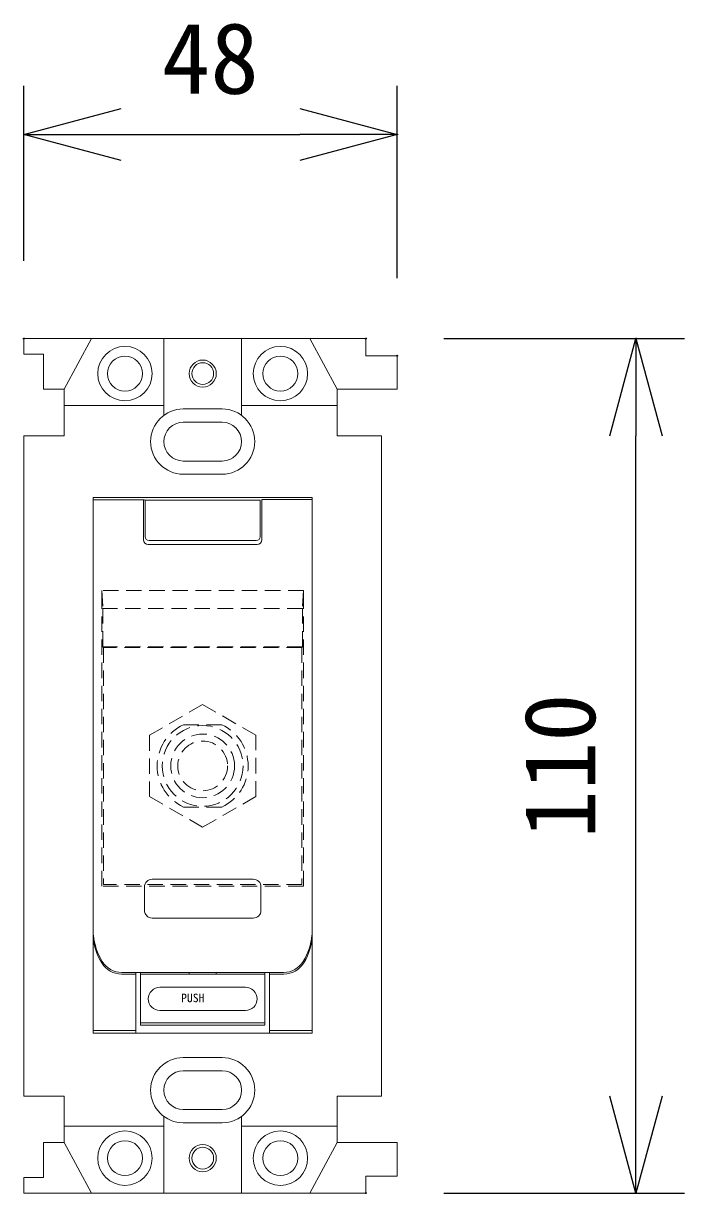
# Model space of a CAD drawing. Units: millimetres, scale not verified. Extents: x -63 to 62, y -56 to 57.
# Drawn here: x -16.7 to 0.31, y 3.53 to 33.66 of the extents above; entities that cross this region are included whole.
import ezdxf
from ezdxf.enums import TextEntityAlignment as Align

# ---------------------------------------------------------------- set-up
doc = ezdxf.new("R2010")
doc.units = ezdxf.units.MM
doc.header["$LTSCALE"] = 0.125
doc.header["$PDMODE"] = 32
doc.header["$PDSIZE"] = 0.025
doc.linetypes.add('USER1', pattern=[4.7625, 3.175, -1.5875])
for name, color, linetype in [('0-0_0', 7, 'Continuous'), ('0-1_Defpoints', 7, 'Continuous'), ('0-6_SUNPO', 7, 'Continuous')]:
    doc.layers.add(name, color=color, linetype=linetype)
doc.layers.add('0-2_GAIKEI', color=1, linetype='Continuous', lineweight=18)
doc.styles.add('ＭＳ ゴシック', font='')
doc.styles.get('ＭＳ ゴシック').set_extended_font_data('MS Gothic')

# ---------------------------------------------------------------- blocks, each defined once
blk = doc.blocks.new('_Open30')
at = {"layer": '0-0_0'}
blk.add_line((0, 0), (-1, 0), dxfattribs=at)
blk.add_lwpolyline([(-1, 0.26795), (0, 0), (-1, -0.26795)], dxfattribs=at)
blk = doc.blocks.new('D2')
at = {"layer": '0-1_Defpoints'}
for p in [(57.4134, 344.2918), (47.8134, 339.0352), (57.4134, 338.5952)]:
    blk.add_point(p, dxfattribs=at)
at = {"layer": '0-6_SUNPO'}
for p, q in [((47.8134, 341.0352), (47.8134, 345.5418)), ((57.4134, 340.5952), (57.4134, 345.5418)), ((50.3134, 344.2918), (54.9134, 344.2918))]:
    blk.add_line(p, q, dxfattribs=at)
at = {"layer": '0-6_SUNPO', "xscale": 2.5, "yscale": 2.5, "rotation": 180}
blk.add_blockref('_Open30', (47.8134, 344.2918), dxfattribs=at)
at = {"layer": '0-6_SUNPO', "xscale": 2.5, "yscale": 2.5}
blk.add_blockref('_Open30', (57.4134, 344.2918), dxfattribs=at)
at = {"layer": '0-6_SUNPO', "style": 'ＭＳ ゴシック'}
blk.add_text('48', height=1.833, dxfattribs=at).set_placement((51.3634, 344.7918), align=Align.BOTTOM_LEFT)
blk = doc.blocks.new('D3')
at = {"layer": '0-1_Defpoints'}
for p in [(56.6134, 339.0352), (63.5611, 339.0352), (56.6134, 317.0352)]:
    blk.add_point(p, dxfattribs=at)
at = {"layer": '0-6_SUNPO'}
for p, q in [((58.6134, 339.0352), (64.8111, 339.0352)), ((63.5611, 319.5352), (63.5611, 336.5352)), ((58.6134, 317.0352), (64.8111, 317.0352))]:
    blk.add_line(p, q, dxfattribs=at)
at = {"layer": '0-6_SUNPO', "xscale": 2.5, "yscale": 2.5}
for p, rotation in [((63.5611, 339.0352), 90), ((63.5611, 317.0352), 270)]:
    blk.add_blockref('_Open30', p, dxfattribs=dict(at, rotation=rotation))
at = {"layer": '0-6_SUNPO', "style": 'ＭＳ ゴシック'}
blk.add_text('110', height=1.833, rotation=90, dxfattribs=at).set_placement((63.0611, 326.1602), align=Align.BOTTOM_LEFT)

msp = doc.modelspace()

# ---------------------------------------------------------------- linework, layer by layer
at = {"layer": '0-2_GAIKEI', "color": 7}
for p, q in [((-16.6872, 25.5414), (-7.8872, 25.5414)), ((-7.8872, 25.1014), (-7.8872, 25.5414)), ((-7.8872, 25.1014), (-7.0872, 25.1014)), ((-7.0872, 25.1014), (-7.0872, 24.2414)), ((-8.6272, 24.2414), (-7.0872, 24.2414)), ((-16.6872, 6.0414), (-16.6872, 23.0414)), ((-7.4872, 6.0414), (-7.4872, 23.0414)), ((-16.6872, 6.0414), (-15.6472, 6.0414)), ((-15.6472, 6.0414), (-15.6472, 4.8414)), ((-7.4872, 6.0414), (-8.6272, 6.0414)), ((-8.6272, 6.0414), (-8.6272, 4.8414)), ((-8.6272, 4.8414), (-7.0872, 4.8414)), ((-7.0872, 3.9814), (-7.0872, 4.8414)), ((-7.8872, 3.9814), (-7.8872, 3.5414)), ((-7.8872, 3.9814), (-7.0872, 3.9814)), ((-16.6872, 3.5414), (-7.8872, 3.5414))]:
    msp.add_line(p, q, dxfattribs=at)
at = {"layer": '0-2_GAIKEI'}
for p, q in [((-15.6472, 24.2414), (-14.9472, 25.5414)), ((-13.0872, 25.5414), (-13.0872, 23.5664)), ((-11.0872, 25.5414), (-11.0872, 23.5664)), ((-8.6272, 24.2414), (-9.3272, 25.5414)), ((-15.6472, 23.8214), (-13.0872, 23.8214)), ((-8.6272, 23.8214), (-11.0872, 23.8214)), ((-11.5872, 23.7314), (-12.5872, 23.7314)), ((-11.5872, 23.3914), (-12.5872, 23.3914)), ((-11.5872, 22.3914), (-12.5872, 22.3914)), ((-12.5872, 22.0514), (-11.5872, 22.0514)), ((-9.2672, 21.4493), (-14.9072, 21.4493)), ((-14.9072, 21.4493), (-14.9072, 7.6614)), ((-14.9072, 21.3935), (-13.5872, 21.3935)), ((-13.6072, 21.3992), (-13.6072, 20.3628)), ((-10.5672, 21.3992), (-10.5672, 20.3628)), ((-10.5672, 21.3992), (-9.2772, 21.3992)), ((-9.2672, 21.4493), (-9.2672, 7.6614)), ((-13.5669, 21.3815), (-13.5669, 20.4414)), ((-10.6074, 21.3815), (-13.5669, 21.3815)), ((-10.6074, 21.3815), (-10.6074, 20.4414)), ((-10.6872, 20.2428), (-13.4872, 20.2428)), ((-13.4669, 20.3414), (-10.7074, 20.3414)), ((-10.7872, 11.6228), (-13.3872, 11.6228)), ((-13.5872, 11.4228), (-13.5872, 10.8228)), ((-10.5872, 11.4228), (-10.5872, 10.8228)), ((-10.7872, 10.6228), (-13.3872, 10.6228)), ((-14.1743, 9.1814), (-13.8072, 9.1814)), ((-10.0096, 9.2228), (-14.1648, 9.2228)), ((-13.8072, 9.2228), (-13.8072, 7.6614)), ((-13.6872, 9.2228), (-13.6872, 7.8614)), ((-10.4872, 9.1814), (-13.6872, 9.1814)), ((-12.4372, 9.1814), (-12.4372, 9.2228)), ((-11.7372, 9.1814), (-11.7372, 9.2228)), ((-10.4872, 9.2228), (-10.4872, 7.8614)), ((-10.3672, 9.2228), (-10.3672, 7.6614)), ((-10, 9.1814), (-10.3672, 9.1814)), ((-13.1872, 8.8414), (-10.9872, 8.8414)), ((-13.1872, 8.2414), (-10.9872, 8.2414)), ((-10.4872, 7.9298), (-13.6872, 7.9298)), ((-13.6872, 7.8614), (-10.4872, 7.8614)), ((-13.8072, 7.7298), (-14.9072, 7.7298)), ((-9.2672, 7.6614), (-14.9072, 7.6614)), ((-9.2672, 7.7298), (-10.3672, 7.7298)), ((-12.5872, 7.0314), (-11.5872, 7.0314)), ((-11.5872, 6.6914), (-12.5872, 6.6914)), ((-13.0872, 3.5414), (-13.0872, 5.5164)), ((-11.5872, 5.6914), (-12.5872, 5.6914)), ((-11.0872, 3.5414), (-11.0872, 5.5164)), ((-15.6472, 5.2614), (-13.0872, 5.2614)), ((-11.5872, 5.3514), (-12.5872, 5.3514)), ((-8.6272, 5.2614), (-11.0872, 5.2614)), ((-15.6472, 4.8414), (-14.9472, 3.5414)), ((-8.6272, 4.8414), (-9.3272, 3.5414))]:
    msp.add_line(p, q, dxfattribs=at)
at = {"layer": '0-2_GAIKEI', "linetype": 'USER1'}
for p, q in [((-14.6844, 19.0533), (-14.6564, 18.5914)), ((-14.6844, 11.4453), (-14.6844, 19.0533)), ((-9.4922, 19.0533), (-14.6844, 19.0533)), ((-9.4922, 19.0533), (-9.5201, 18.5914)), ((-9.4922, 11.4453), (-9.4922, 19.0533)), ((-14.6564, 17.6095), (-14.6564, 18.5914)), ((-9.5201, 18.5914), (-14.6564, 18.5914)), ((-9.5201, 17.6095), (-9.5201, 18.5914)), ((-14.6564, 17.6095), (-14.6383, 17.5914)), ((-9.5201, 17.6095), (-14.6564, 17.6095)), ((-14.6383, 17.5914), (-14.6383, 11.4914)), ((-9.5383, 17.5914), (-14.6383, 17.5914)), ((-9.5201, 17.6095), (-9.5383, 17.5914)), ((-9.5383, 17.5914), (-9.5383, 11.4914)), ((-12.0883, 16.1187), (-13.4543, 15.33)), ((-10.7223, 15.33), (-12.0883, 16.1187)), ((-12.5836, 15.6014), (-11.593, 15.6014)), ((-13.4543, 15.33), (-13.4543, 13.7527)), ((-10.7223, 13.7527), (-10.7223, 15.33)), ((-13.4543, 13.7527), (-12.0883, 12.9641)), ((-12.0883, 12.9641), (-10.7223, 13.7527)), ((-12.5836, 13.4814), (-11.593, 13.4814)), ((-9.5383, 11.4914), (-14.6383, 11.4914)), ((-9.4922, 11.4453), (-14.6844, 11.4453))]:
    msp.add_line(p, q, dxfattribs=at)
at = {"layer": '0-2_GAIKEI', "color": 7}
for points in [[(-16.6872, 25.5414), (-16.6872, 25.1414), (-16.1872, 25.1414)], [(-15.6472, 24.2414), (-16.1872, 24.2414), (-16.1872, 25.1414)], [(-16.6872, 23.0414), (-15.6472, 23.0414), (-15.6472, 24.2414)], [(-7.4872, 23.0414), (-8.6272, 23.0414), (-8.6272, 24.2414)], [(-15.6472, 4.8414), (-16.1872, 4.8414), (-16.1872, 3.9414)], [(-16.6872, 3.5414), (-16.6872, 3.9414), (-16.1872, 3.9414)]]:
    msp.add_lwpolyline(points, dxfattribs=at)
at = {"layer": '0-2_GAIKEI'}
for centre, radius in [((-14.0872, 24.6414), 0.7), ((-10.0872, 24.6414), 0.7), ((-14.0872, 24.6414), 0.45), ((-10.0872, 24.6414), 0.45), ((-12.0872, 24.6414), 0.35), ((-12.0872, 24.6414), 0.28), ((-14.0872, 4.4414), 0.7), ((-10.0872, 4.4414), 0.7), ((-14.0872, 4.4414), 0.45), ((-10.0872, 4.4414), 0.45), ((-12.0872, 4.4414), 0.35), ((-12.0872, 4.4414), 0.28)]:
    msp.add_circle(centre, radius, dxfattribs=at)
at = {"layer": '0-2_GAIKEI', "linetype": 'USER1'}
for radius in [1.04, 0.82, 0.64]:
    msp.add_circle((-12.0883, 14.5414), radius, dxfattribs=at)
at = {"layer": '0-2_GAIKEI'}
for centre, radius, start, end in [((-12.5872, 22.8914), 0.84, 90, 270), ((-11.5872, 22.8914), 0.84, 270, 90), ((-12.5872, 22.8914), 0.5, 90, 270), ((-11.5872, 22.8914), 0.5, 270, 90), ((-13.4872, 20.3628), 0.12, 180, 270), ((-13.4669, 20.4414), 0.1, 180, 270), ((-10.7074, 20.4414), 0.1, 270, 0), ((-10.6872, 20.3628), 0.12, 270, 0), ((-13.3872, 11.4228), 0.2, 90, 180), ((-10.7872, 11.4228), 0.2, 0, 90), ((-13.3872, 10.8228), 0.2, 180, 270), ((-10.7872, 10.8228), 0.2, 270, 0), ((-13.4072, 10.252), 1.5, 180, 211.52587), ((-10.7672, 10.252), 1.5, 328.47413, 0), ((-13.3976, 10.2934), 1.5, 184.37696, 211.52593), ((-10.7767, 10.2934), 1.5, 328.47413, 355.62304), ((-14.1743, 9.7814), 0.6, 211.52582, 270), ((-14.1648, 9.8228), 0.6, 211.52588, 270), ((-10.0096, 9.8228), 0.6, 270, 328.47418), ((-10, 9.7814), 0.6, 270, 328.47418), ((-13.1872, 8.5414), 0.3, 90, 270), ((-10.9872, 8.5414), 0.3, 270, 90), ((-12.5872, 6.1914), 0.84, 90, 270), ((-11.5872, 6.1914), 0.84, 270, 90), ((-12.5872, 6.1914), 0.5, 90, 270), ((-11.5872, 6.1914), 0.5, 270, 90)]:
    msp.add_arc(centre, radius, start, end, dxfattribs=at)
at = {"layer": '0-2_GAIKEI', "linetype": 'USER1'}
for start, end in [(115.04401, 244.95599), (295.04401, 64.95599)]:
    msp.add_arc((-12.0883, 14.5414), 1.17, start, end, dxfattribs=at)

# ---------------------------------------------------------------- block references
at = {"layer": '0-6_SUNPO'}
for name in ['D2', 'D3']:
    msp.add_blockref(name, (-64.5005, -313.4938), dxfattribs=at)

# ---------------------------------------------------------------- texts
at = {"layer": '0-2_GAIKEI', "color": 7, "style": 'ＭＳ ゴシック'}
msp.add_text('PUSH', height=0.2199, dxfattribs=at).set_placement((-12.6422, 8.3914), align=Align.BOTTOM_LEFT)

doc.saveas('drawing.dxf')
